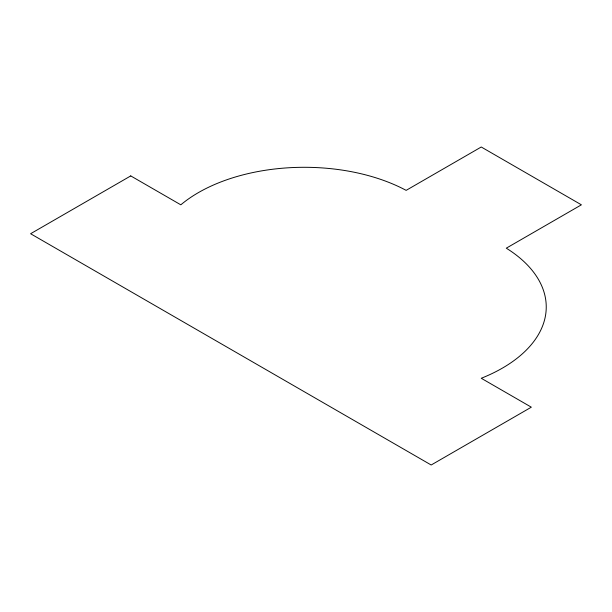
<?xml version="1.0" encoding="UTF-8"?>
<svg xmlns="http://www.w3.org/2000/svg" width="612" height="612" viewBox="0 0 612 612"><rect width="100%" height="100%" fill="white"/><g stroke="black" fill="none" stroke-linecap="round" stroke-linejoin="round"><path stroke-width="0.92" d="M130.746 175.912L30.6 233.73L431.185 464.998L531.331 407.179L481.254 378.27A149.795 86.483 0 0 0 506.292 248.181L581.4 204.821L481.254 147.002L406.146 190.363A149.795 86.483 0 0 0 180.815 204.821L130.746 175.912"/></g></svg>
